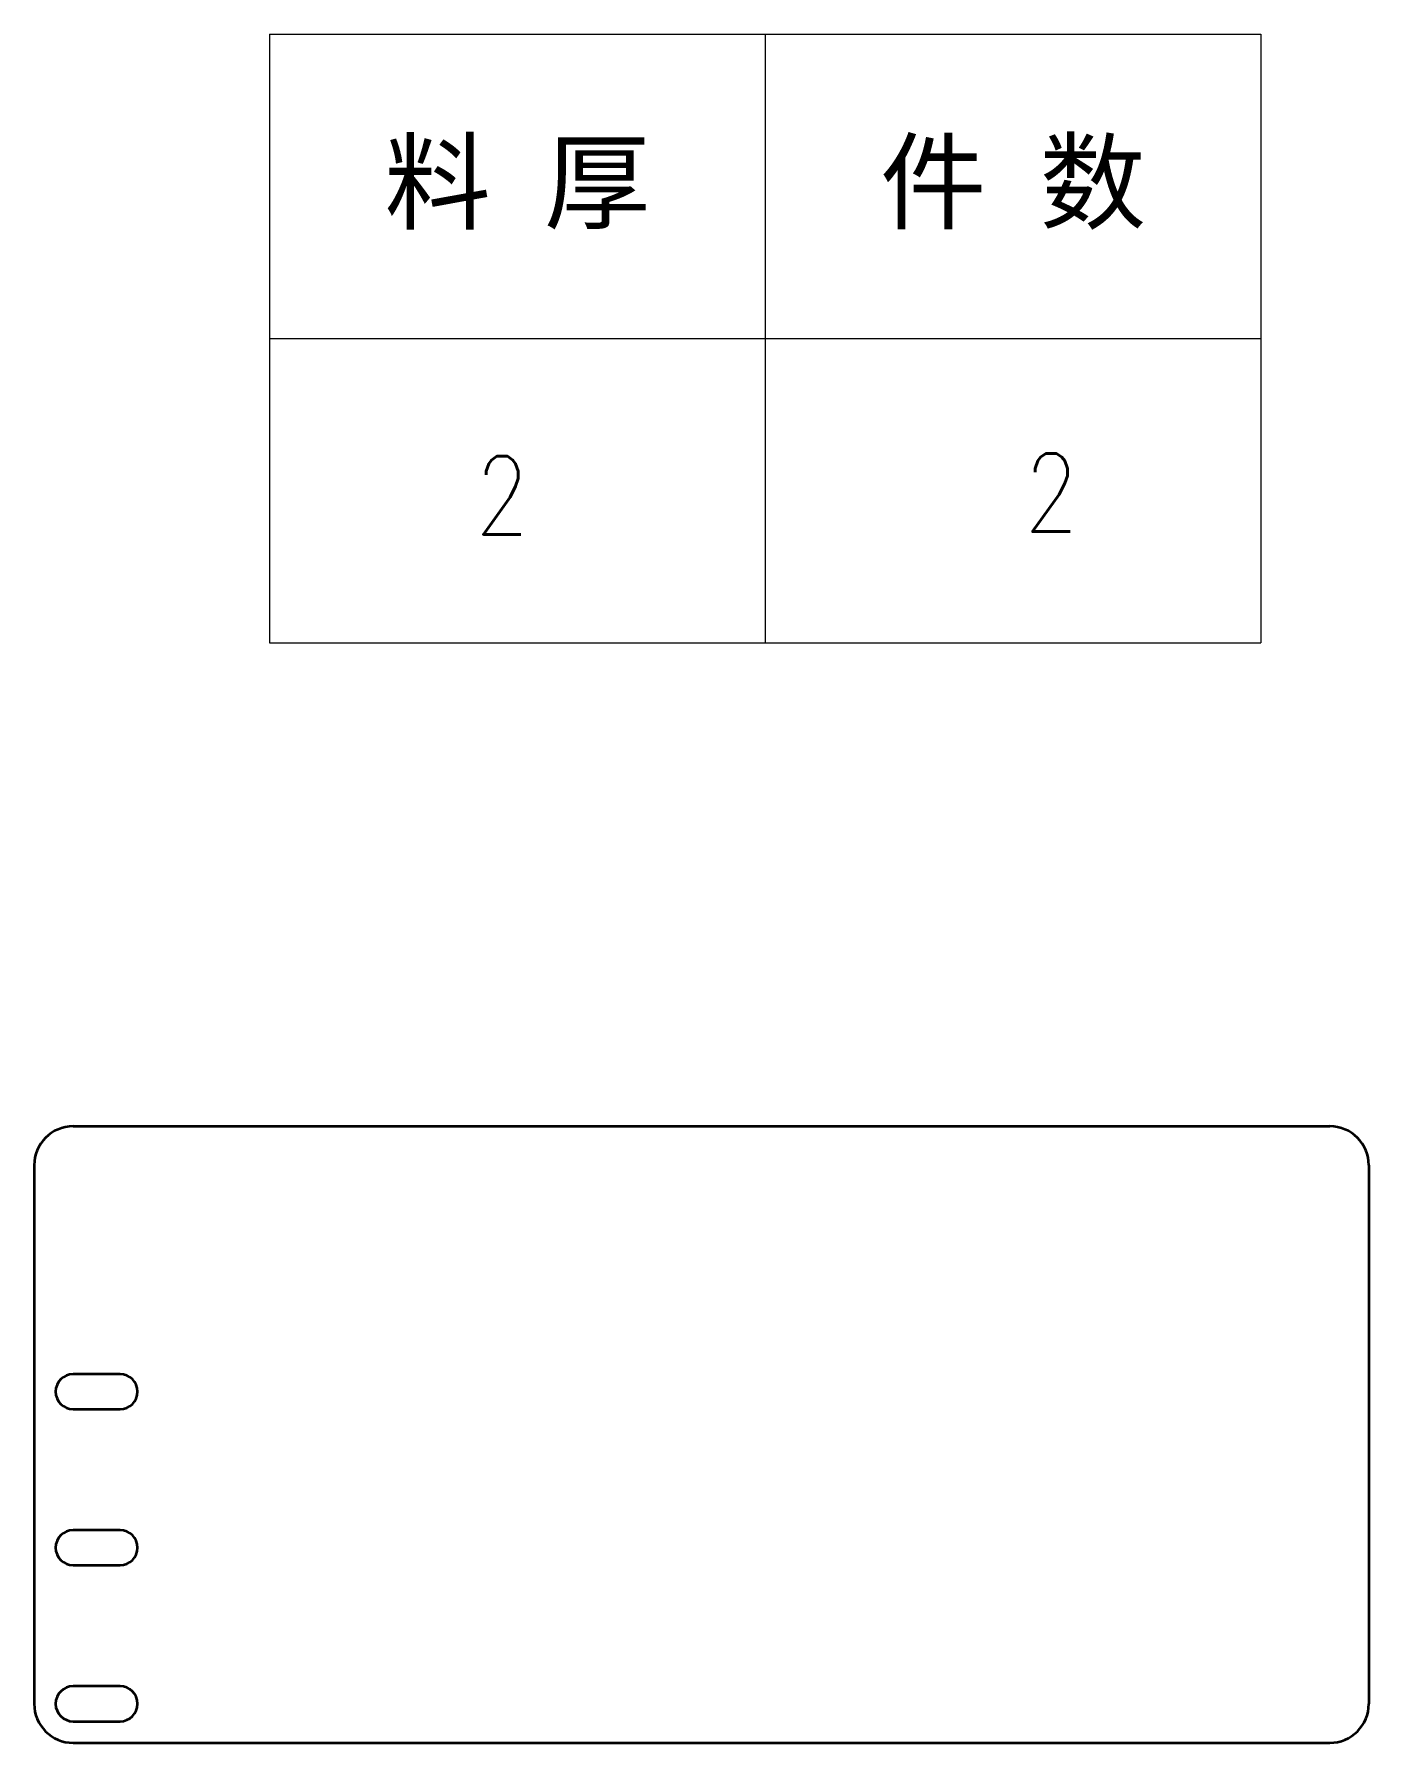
# Model space of a CAD drawing. Header units: millimetres. Extents: x 1333 to 58474, y -42879 to 3618.
# Drawn here: x 53691.1 to 53862.1, y 1081.5 to 1300.4 of the extents above; entities that cross this region are included whole.
import ezdxf
from ezdxf.enums import TextEntityAlignment as Align

# ---------------------------------------------------------------- set-up
doc = ezdxf.new("R2010")
doc.units = ezdxf.units.MM
doc.header["$LTSCALE"] = 0.5
doc.layers.add('标注线', color=3, linetype='Continuous', lineweight=18)
doc.styles.add('DIM', font='romans.shx', dxfattribs={"width": 0.8, "bigfont": 'bigfont.shx'})
doc.styles.get("Standard").update_dxf_attribs({"font": 'simplex.shx'})

# ---------------------------------------------------------------- blocks, each defined once
blk = doc.blocks.new('*T151')
at = {"color": 0, "linetype": 'ByBlock', "lineweight": -2, "transparency": 16777216}
for p, q in [((0, 0), (127, 0)), ((0, 0), (0, -78)), ((63.5, 0), (63.5, -78)), ((127, 0), (127, -78)), ((0, -39), (127, -39)), ((0, -78), (127, -78))]:
    blk.add_line(p, q, dxfattribs=at)
at = {"color": 0, "transparency": 16777216, "char_height": 10, "width": 60.5, "attachment_point": 5}
for s, insert in [('{\\fSimSun|b0|i0|c134|p2;料 厚}', (31.75, -19.5)), ('{\\fSimSun|b0|i0|c134|p2;件 数}', (95.25, -19.5))]:
    blk.add_mtext(s, dxfattribs=dict(at, insert=insert))
blk = doc.blocks.new('拆图参数')
blk.add_blockref('*T151', (-63.5, 78))
at = {"style": 'DIM', "width": 0.8}
blk.add_attdef('1', text='', height=10, dxfattribs=at).set_placement((36.65, 19.27), align=Align.MIDDLE_CENTER)
blk.add_attdef('6', text='', height=10, dxfattribs=at).set_placement((-37.13, 18.91), align=Align.MIDDLE_LEFT)

msp = doc.modelspace()

# ---------------------------------------------------------------- linework, layer by layer
at = {"color": 7, "lineweight": 35}
for p, q in [((53696.051, 1160.482), (53857.051, 1160.482)), ((53691.051, 1155.482), (53691.051, 1086.482)), ((53862.051, 1155.482), (53862.051, 1086.482)), ((53696.051, 1081.482), (53857.051, 1081.482))]:
    msp.add_line(p, q, dxfattribs=at)
at = {"color": 7, "lineweight": 35, "ltscale": 0.15}
for p, q in [((53702.051, 1128.732), (53696.051, 1128.732)), ((53696.051, 1124.232), (53702.051, 1124.232)), ((53702.051, 1108.732), (53696.051, 1108.732)), ((53696.051, 1104.232), (53702.051, 1104.232)), ((53702.051, 1088.732), (53696.051, 1088.732)), ((53696.051, 1084.232), (53702.051, 1084.232))]:
    msp.add_line(p, q, dxfattribs=at)
at = {"color": 7, "lineweight": 35}
for centre, radius, start, end in [((53696.051, 1155.482), 5, 90, 180), ((53857.051, 1155.482), 5, 0, 90), ((53696.051, 1126.482), 2.25, 90, 270), ((53702.051, 1126.482), 2.25, 270, 90), ((53696.051, 1106.482), 2.25, 90, 270), ((53702.051, 1106.482), 2.25, 270, 90), ((53696.051, 1086.482), 2.25, 90, 270), ((53702.051, 1086.482), 2.25, 270, 90), ((53696.051, 1086.482), 5, 180, 270), ((53857.051, 1086.482), 5, 270, 0)]:
    msp.add_arc(centre, radius, start, end, dxfattribs=at)

# ---------------------------------------------------------------- block references
at = {"layer": '标注线'}
msp.add_blockref('拆图参数', (53784.718, 1222.417), dxfattribs=at).add_auto_attribs({'1': '2', '6': '2'})

doc.saveas('drawing.dxf')
